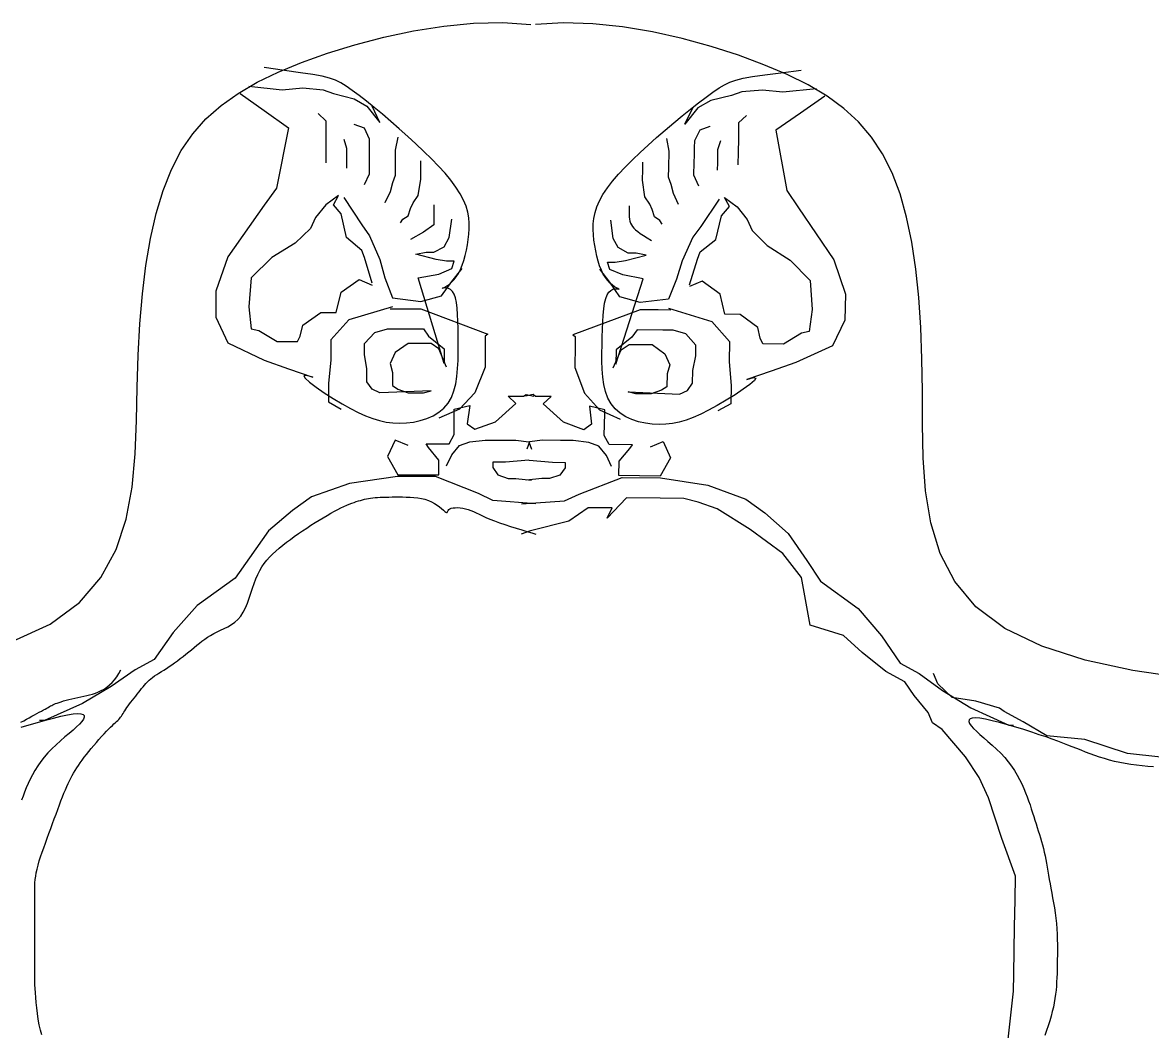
# Model space of a CAD drawing. Extents: x 438 to 4679, y 3545 to 7651.
# Drawn here: x 1458.9 to 1635.9, y 6205.3 to 6363.3 of the extents above; entities that cross this region are included whole.
import ezdxf

# ---------------------------------------------------------------- set-up
doc = ezdxf.new("R2010")
doc.units = 0
doc.header["$MEASUREMENT"] = 0
for name, color, linetype in [('3', 3, 'CONTINUOUS'), ('4', 4, 'CONTINUOUS'), ('7', 7, 'CONTINUOUS')]:
    doc.layers.add(name, color=color, linetype=linetype)

# ---------------------------------------------------------------- blocks, each defined once
blk = doc.blocks.new('风筝-01')
at = {"layer": '3'}
for points in [[(6.05, 7.0898), (6.0404, 7.0937), (6.0372, 7.0927), (6.0392, 7.0878), (6.0455, 7.0798), (6.055, 7.0698), (6.0666, 7.0585), (6.0794, 7.0469), (6.0923, 7.036), (6.1044, 7.0263), (6.1158, 7.0181), (6.1264, 7.0114), (6.1366, 7.0059), (6.1464, 7.0018), (6.1561, 6.9989), (6.1657, 6.9972), (6.1754, 6.9966), (6.1854, 6.9972), (6.1954, 6.9989), (6.2053, 7.0019), (6.2148, 7.0061), (6.2238, 7.0117), (6.232, 7.0188), (6.2393, 7.0273), (6.2454, 7.0374), (6.2502, 7.0491), (6.2538, 7.0622), (6.2564, 7.0765), (6.2582, 7.0917), (6.2592, 7.1075), (6.2598, 7.1238), (6.2599, 7.1403), (6.26, 7.1568), (6.26, 7.173), (6.2599, 7.1887), (6.2597, 7.2037), (6.2592, 7.2176), (6.2586, 7.2303), (6.2575, 7.2416), (6.2561, 7.2511), (6.2541, 7.2587), (6.2517, 7.2643), (6.249, 7.2679), (6.246, 7.2701), (6.2432, 7.2711), (6.2406, 7.2713), (6.2386, 7.271), (6.2372, 7.2706), (6.2367, 7.2704), (6.2372, 7.2707), (6.2386, 7.2716), (6.2408, 7.2731), (6.2436, 7.2755), (6.2468, 7.2786), (6.2502, 7.2827), (6.2537, 7.2877), (6.2571, 7.2937), (6.2602, 7.3008), (6.2631, 7.3088), (6.2657, 7.3176), (6.268, 7.3272), (6.27, 7.3373), (6.2718, 7.3477), (6.2733, 7.3585), (6.2746, 7.3694), (6.2755, 7.3803), (6.276, 7.3913), (6.276, 7.4025), (6.2753, 7.4138), (6.2738, 7.4254), (6.2713, 7.4374), (6.2677, 7.4497), (6.2629, 7.4626), (6.2568, 7.476), (6.2494, 7.4898), (6.241, 7.504), (6.2315, 7.5186), (6.2213, 7.5335), (6.2104, 7.5486), (6.199, 7.5638), (6.1871, 7.5791), (6.175, 7.5943), (6.1627, 7.6093), (6.1506, 7.6239), (6.1388, 7.6377), (6.1274, 7.6505), (6.1168, 7.6622), (6.1069, 7.6724), (6.0982, 7.681), (6.0904, 7.6878), (6.0828, 7.6931), (6.0742, 7.6973), (6.0637, 7.701), (6.0501, 7.7046), (6.0323, 7.7084), (6.0094, 7.713), (5.9801, 7.7189)], [(6.6768, 7.0856), (6.6864, 7.0893), (6.6897, 7.0883), (6.6876, 7.0834), (6.6812, 7.0755), (6.6715, 7.0656), (6.6597, 7.0545), (6.6468, 7.0431), (6.6338, 7.0323), (6.6215, 7.0228), (6.6101, 7.0148), (6.5993, 7.0082), (6.5891, 7.0029), (6.5792, 6.9989), (6.5695, 6.9961), (6.5599, 6.9945), (6.5501, 6.9941), (6.5402, 6.9948), (6.5302, 6.9967), (6.5204, 6.9997), (6.5109, 7.0041), (6.502, 7.0098), (6.4939, 7.017), (6.4867, 7.0256), (6.4807, 7.0358), (6.4761, 7.0476), (6.4726, 7.0607), (6.4702, 7.075), (6.4687, 7.0902), (6.4678, 7.1061), (6.4675, 7.1224), (6.4675, 7.1389), (6.4677, 7.1554), (6.468, 7.1716), (6.4683, 7.1873), (6.4687, 7.2022), (6.4693, 7.2162), (6.4702, 7.2289), (6.4713, 7.2401), (6.4729, 7.2497), (6.4749, 7.2572), (6.4774, 7.2627), (6.4803, 7.2664), (6.4832, 7.2685), (6.486, 7.2695), (6.4886, 7.2696), (6.4907, 7.2693), (6.4921, 7.2689), (6.4926, 7.2687), (6.4921, 7.269), (6.4907, 7.2699), (6.4885, 7.2715), (6.4857, 7.2738), (6.4826, 7.277), (6.4792, 7.2811), (6.4758, 7.2862), (6.4725, 7.2922), (6.4695, 7.2993), (6.4667, 7.3074), (6.4642, 7.3163), (6.462, 7.3259), (6.4601, 7.336), (6.4585, 7.3465), (6.4571, 7.3573), (6.456, 7.3682), (6.4552, 7.3791), (6.4549, 7.3901), (6.455, 7.4013), (6.4559, 7.4126), (6.4576, 7.4242), (6.4602, 7.4361), (6.464, 7.4484), (6.469, 7.4612), (6.4753, 7.4745), (6.4828, 7.4882), (6.4914, 7.5024), (6.501, 7.5168), (6.5115, 7.5316), (6.5226, 7.5465), (6.5343, 7.5615), (6.5463, 7.5766), (6.5587, 7.5917), (6.5711, 7.6066), (6.5834, 7.6209), (6.5954, 7.6346), (6.6069, 7.6473), (6.6178, 7.6588), (6.6277, 7.6689), (6.6366, 7.6774), (6.6445, 7.684), (6.6522, 7.6892), (6.6608, 7.6934), (6.6713, 7.6969), (6.685, 7.7003), (6.7028, 7.7039), (6.7258, 7.7082), (6.7552, 7.7136)], [(5.9451, 7.6664), (5.9801, 7.6315), (6.0151, 7.5965), (5.9976, 7.4742), (5.9801, 7.4393), (5.9276, 7.3345), (5.9101, 7.2646), (5.9101, 7.2121), (5.9276, 7.1597), (5.9801, 7.1248), (6.0151, 7.1073), (6.05, 7.0898)], [(5.9576, 7.681), (6.0058, 7.6736), (6.0355, 7.6773), (6.0652, 7.6736), (6.08, 7.6662), (6.1097, 7.6551), (6.1282, 7.6403), (6.1468, 7.6069), (6.1357, 7.6403)], [(6.7772, 7.6755), (6.7288, 7.6687), (6.6992, 7.6728), (6.6695, 7.6695), (6.6546, 7.6623), (6.6247, 7.6516), (6.606, 7.637), (6.587, 7.6039), (6.5986, 7.6371)], [(6.7895, 7.6607), (6.754, 7.6263), (6.7186, 7.5918), (6.7344, 7.4693), (6.7514, 7.4341), (6.8025, 7.3286), (6.8191, 7.2584), (6.8184, 7.206), (6.8002, 7.1538), (6.7472, 7.1196), (6.712, 7.1026), (6.6768, 7.0856)], [(6.0578, 7.6254), (6.0689, 7.6106), (6.0689, 7.5921), (6.0689, 7.5773), (6.0689, 7.5513), (6.0689, 7.5254)], [(6.6763, 7.6213), (6.6649, 7.6066), (6.6647, 7.5881), (6.6645, 7.5733), (6.6641, 7.5473), (6.6638, 7.5214)], [(6.1245, 7.481), (6.1319, 7.5032), (6.1319, 7.5291), (6.1319, 7.5439), (6.1319, 7.5588), (6.1319, 7.5736), (6.1245, 7.5958), (6.1097, 7.6032), (6.1097, 7.6032)], [(6.6075, 7.4777), (6.6004, 7.5), (6.6008, 7.526), (6.601, 7.5408), (6.6012, 7.5556), (6.6014, 7.5704), (6.6091, 7.5925), (6.624, 7.5997), (6.624, 7.5997)], [(6.0949, 7.5736), (6.0986, 7.5551), (6.0986, 7.5291), (6.0986, 7.5143)], [(6.1728, 7.5773), (6.169, 7.5513), (6.169, 7.518), (6.169, 7.4995), (6.1653, 7.4847), (6.1616, 7.4661), (6.1542, 7.4439), (6.1542, 7.4439)], [(6.5606, 7.5747), (6.564, 7.5487), (6.5635, 7.5153), (6.5633, 7.4968), (6.5668, 7.482), (6.5703, 7.4634), (6.5774, 7.4411), (6.5774, 7.4411)], [(6.6385, 7.5699), (6.6345, 7.5514), (6.6342, 7.5255), (6.634, 7.5107)], [(6.1765, 7.4032), (6.1802, 7.4106), (6.1876, 7.418), (6.1913, 7.4328), (6.195, 7.4439), (6.2024, 7.4587), (6.2061, 7.4921), (6.2061, 7.5143), (6.2061, 7.5291)], [(6.5546, 7.4006), (6.551, 7.4081), (6.5436, 7.4156), (6.5401, 7.4304), (6.5366, 7.4416), (6.5294, 7.4565), (6.5261, 7.4899), (6.5264, 7.5121), (6.5266, 7.527)], [(6.1357, 7.2809), (6.1245, 7.3328), (6.1208, 7.3476), (6.0986, 7.3735), (6.0911, 7.4217), (6.08, 7.4402), (6.0874, 7.4587), (6.0689, 7.4402), (6.0541, 7.4143), (6.0466, 7.392), (6.0244, 7.3624), (5.991, 7.3328), (5.9613, 7.292), (5.9576, 7.2327), (5.9613, 7.1883), (5.9724, 7.1846), (5.9984, 7.1624), (6.0281, 7.1624), (6.0318, 7.1735), (6.0355, 7.1957), (6.0615, 7.2216), (6.0837, 7.2216), (6.0911, 7.2624), (6.1171, 7.2883), (6.1357, 7.2772)], [(6.0949, 7.455), (6.1208, 7.3995), (6.1319, 7.3772), (6.1468, 7.3291), (6.1542, 7.292), (6.1653, 7.2513), (6.2061, 7.2439), (6.2358, 7.255), (6.2506, 7.2846), (6.2655, 7.3105)], [(6.5937, 7.2778), (6.6056, 7.3295), (6.6095, 7.3443), (6.6321, 7.3699), (6.6401, 7.418), (6.6515, 7.4364), (6.6443, 7.455), (6.6626, 7.4362), (6.6771, 7.4101), (6.6842, 7.3877), (6.7061, 7.3578), (6.7391, 7.3277), (6.7682, 7.2866), (6.7711, 7.2273), (6.7668, 7.1829), (6.7556, 7.1793), (6.7294, 7.1574), (6.6997, 7.1578), (6.6961, 7.169), (6.6927, 7.1913), (6.6671, 7.2175), (6.6449, 7.2178), (6.638, 7.2587), (6.6124, 7.285), (6.5937, 7.2741)], [(6.2247, 7.4402), (6.2247, 7.4217), (6.2247, 7.3995), (6.2098, 7.3846), (6.1913, 7.3698)], [(6.6369, 7.4514), (6.6102, 7.3962), (6.5987, 7.3741), (6.5832, 7.3261), (6.5753, 7.2892), (6.5637, 7.2486), (6.5228, 7.2417), (6.4932, 7.2532), (6.4788, 7.2831), (6.4643, 7.3092)], [(6.5069, 7.4383), (6.5068, 7.4317), (6.5067, 7.4257), (6.5068, 7.4203), (6.507, 7.4154), (6.5074, 7.4109), (6.508, 7.4068), (6.5089, 7.4029), (6.51, 7.3994), (6.5116, 7.3959), (6.5135, 7.3926), (6.516, 7.3891), (6.5191, 7.3856), (6.5229, 7.3817), (6.5275, 7.3775), (6.5329, 7.3728), (6.5393, 7.3675)], [(6.2395, 7.1179), (6.2024, 7.292), (6.2321, 7.2994), (6.2506, 7.3105), (6.2544, 7.3254), (6.2432, 7.3254), (6.2284, 7.3291), (6.1987, 7.3402), (6.2136, 7.3439), (6.2247, 7.3439), (6.2395, 7.355), (6.2469, 7.3735), (6.2506, 7.4106)], [(6.4877, 7.1162), (6.5271, 7.2898), (6.4975, 7.2976), (6.4791, 7.309), (6.4756, 7.3239), (6.4868, 7.3237), (6.5016, 7.3272), (6.5315, 7.3379), (6.5167, 7.3418), (6.5056, 7.342), (6.4909, 7.3533), (6.4837, 7.3719), (6.4805, 7.409)], [(6.1653, 7.2327), (6.1023, 7.2068), (6.0763, 7.1661), (6.0763, 7.1253), (6.0726, 7.0771), (6.0726, 7.0401), (6.0911, 7.0253)], [(6.1616, 7.229), (6.1802, 7.229), (6.2061, 7.229), (6.3026, 7.1772), (6.2989, 7.1735), (6.2989, 7.1549), (6.2989, 7.1105), (6.284, 7.0586), (6.2618, 7.0253), (6.2321, 7.0068)], [(6.5671, 7.2263), (6.5485, 7.2266), (6.5226, 7.2269), (6.4254, 7.1763), (6.4291, 7.1726), (6.4288, 7.1541), (6.4282, 7.1096), (6.4424, 7.0576), (6.4642, 7.0239), (6.4936, 7.005)], [(6.5634, 7.2301), (6.6261, 7.2033), (6.6515, 7.1622), (6.651, 7.1214), (6.654, 7.0732), (6.6535, 7.0362), (6.6348, 7.0216)], [(6.2432, 7.1105), (6.2321, 7.1475), (6.221, 7.1587), (6.1876, 7.1587), (6.169, 7.1401), (6.1616, 7.1179), (6.1653, 7.0994), (6.1653, 7.0734), (6.1728, 7.066), (6.1876, 7.0586), (6.2098, 7.0586), (6.221, 7.0623), (6.1468, 7.0586), (6.1357, 7.066), (6.1282, 7.0809), (6.1282, 7.1068), (6.1245, 7.1364), (6.1245, 7.1587), (6.1394, 7.1809), (6.1579, 7.1883), (6.1728, 7.1883), (6.2098, 7.1883), (6.2173, 7.1735), (6.2395, 7.1475), (6.2395, 7.1179)], [(6.4839, 7.1089), (6.4955, 7.1458), (6.5068, 7.1567), (6.5401, 7.1563), (6.5584, 7.1375), (6.5656, 7.1152), (6.5616, 7.0967), (6.5613, 7.0708), (6.5537, 7.0635), (6.5388, 7.0563), (6.5165, 7.0566), (6.5055, 7.0604), (6.5796, 7.0557), (6.5908, 7.063), (6.5984, 7.0777), (6.5988, 7.1036), (6.6029, 7.1332), (6.6032, 7.1554), (6.5887, 7.1778), (6.5702, 7.1855), (6.5554, 7.1857), (6.5183, 7.1862), (6.5107, 7.1715), (6.4881, 7.1459), (6.4877, 7.1162)], [(6.1876, 6.9512), (6.169, 6.9623), (6.1579, 6.929), (6.1728, 6.8919), (6.2024, 6.8919), (6.2321, 6.8919), (6.2321, 6.9216), (6.2173, 6.9475), (6.2136, 6.9549), (6.2469, 6.9549), (6.2544, 6.9734), (6.2544, 7.0179), (6.2544, 7.0253), (6.2766, 7.0327), (6.2729, 6.9956), (6.284, 6.9845), (6.3137, 6.9994), (6.3434, 7.0364), (6.3323, 7.0512), (6.3545, 7.0512), (6.3582, 7.0549), (6.3693, 7.0512)], [(6.5374, 6.9488), (6.556, 6.9597), (6.5667, 6.9262), (6.5514, 6.8894), (6.5217, 6.8898), (6.492, 6.8902), (6.4924, 6.9198), (6.5076, 6.9455), (6.5114, 6.9529), (6.4781, 6.9533), (6.4709, 6.972), (6.4715, 7.0164), (6.4716, 7.0238), (6.4494, 7.0315), (6.4526, 6.9944), (6.4414, 6.9835), (6.4119, 6.9987), (6.3827, 7.0361), (6.394, 7.0508), (6.3718, 7.0511), (6.3681, 7.0549), (6.357, 7.0513)], [(6.2432, 6.9104), (6.2506, 6.9327), (6.2618, 6.9512), (6.2766, 6.9586), (6.2989, 6.9623), (6.3174, 6.9623), (6.3434, 6.9623), (6.3619, 6.9586), (6.3656, 6.9438)], [(6.4812, 6.9088), (6.474, 6.9312), (6.4632, 6.9498), (6.4484, 6.9574), (6.4262, 6.9614), (6.4077, 6.9617), (6.3817, 6.962), (6.3631, 6.9586), (6.3592, 6.9438)], [(6.3619, 6.9216), (6.3285, 6.9178), (6.31, 6.9178), (6.31, 6.9178), (6.31, 6.9067), (6.3174, 6.8919), (6.3323, 6.8845), (6.3434, 6.8845), (6.3656, 6.8808)], [(6.3626, 6.9215), (6.396, 6.9174), (6.4145, 6.9171), (6.4145, 6.9171), (6.4144, 6.906), (6.4067, 6.8913), (6.3918, 6.8841), (6.3807, 6.8843), (6.3584, 6.8809)], [(6.3719, 6.8331), (6.3099, 6.8399), (6.2892, 6.8537), (6.2273, 6.8881), (6.1722, 6.8881), (6.1033, 6.8743), (6.0482, 6.8468), (6.0207, 6.8193), (5.9862, 6.778), (5.9587, 6.723), (5.938, 6.6817), (5.8829, 6.6267), (5.8485, 6.5717), (5.821, 6.5167), (5.7934, 6.4961), (5.759, 6.4617), (5.7177, 6.4273), (5.6626, 6.3929)], [(6.3515, 6.8332), (6.4136, 6.8392), (6.4344, 6.8527), (6.4968, 6.8863), (6.5519, 6.8855), (6.6206, 6.8708), (6.6753, 6.8426), (6.7025, 6.8147), (6.7363, 6.773), (6.7631, 6.7176), (6.7832, 6.676), (6.8376, 6.6203), (6.8713, 6.5648), (6.8981, 6.5094), (6.9253, 6.4884), (6.9593, 6.4536), (7.0002, 6.4186), (7.0548, 6.3835)], [(5.6589, 5.7544), (5.6569, 5.7643), (5.6552, 5.7751), (5.6538, 5.7863), (5.6526, 5.7978), (5.6516, 5.8092), (5.6508, 5.8203), (5.6502, 5.8308), (5.6497, 5.8403), (5.6493, 5.8488), (5.649, 5.8564), (5.6488, 5.8633), (5.6487, 5.8699), (5.6486, 5.8763), (5.6486, 5.8829), (5.6486, 5.8899), (5.6486, 5.8977), (5.6486, 5.9063), (5.6486, 5.9157), (5.6486, 5.9256), (5.6486, 5.9359), (5.6486, 5.9464), (5.6486, 5.9568), (5.6486, 5.967), (5.6486, 5.9768), (5.6486, 5.9859), (5.6486, 5.9945), (5.6486, 6.0025), (5.6486, 6.0101), (5.6486, 6.0174), (5.6486, 6.0243), (5.6486, 6.031), (5.6486, 6.0375), (5.6486, 6.0439), (5.6486, 6.0503), (5.6487, 6.0567), (5.649, 6.0632), (5.6494, 6.0698), (5.65, 6.0767), (5.6509, 6.0838), (5.652, 6.0914), (5.6534, 6.0993), (5.6552, 6.1077), (5.6571, 6.1163), (5.6593, 6.1253), (5.6617, 6.1346), (5.6641, 6.1441), (5.6666, 6.1538), (5.6692, 6.1636), (5.6718, 6.1735), (5.6744, 6.1835), (5.6769, 6.1933), (5.6794, 6.203), (5.6818, 6.2124), (5.6842, 6.2215), (5.6865, 6.2301), (5.6887, 6.2381), (5.6908, 6.2455), (5.6929, 6.2524), (5.6948, 6.2588), (5.6968, 6.2648), (5.6987, 6.2704), (5.7007, 6.2758), (5.7027, 6.2811), (5.7048, 6.2862), (5.707, 6.2914), (5.7093, 6.2966), (5.7118, 6.3018), (5.7144, 6.3072), (5.7172, 6.3126), (5.7201, 6.3182), (5.7233, 6.3239), (5.7266, 6.3298), (5.7301, 6.3359), (5.7338, 6.3421), (5.7376, 6.3483), (5.7414, 6.3544), (5.7451, 6.3603), (5.7487, 6.3659), (5.7521, 6.371), (5.7553, 6.3757), (5.7582, 6.3796), (5.7607, 6.3831), (5.763, 6.3861), (5.765, 6.3887), (5.7669, 6.391), (5.7685, 6.3932), (5.77, 6.3953), (5.7714, 6.3974), (5.7726, 6.3996), (5.7738, 6.402), (5.7749, 6.4044), (5.7761, 6.407), (5.7773, 6.4098), (5.7786, 6.4127), (5.7801, 6.4159), (5.7817, 6.4192), (5.7835, 6.4227), (5.7855, 6.4265), (5.7876, 6.4303), (5.7899, 6.4343), (5.7921, 6.4383), (5.7944, 6.4423), (5.7967, 6.4462), (5.7989, 6.4502), (5.801, 6.454), (5.803, 6.4577), (5.8051, 6.4613), (5.8071, 6.4648), (5.8092, 6.4682), (5.8113, 6.4714), (5.8136, 6.4746), (5.8161, 6.4777), (5.8188, 6.4806), (5.8217, 6.4835), (5.8248, 6.4864), (5.828, 6.4893), (5.8315, 6.4924), (5.835, 6.4955), (5.8387, 6.4988), (5.8426, 6.5023), (5.8465, 6.5061), (5.8505, 6.5101), (5.8546, 6.5143), (5.8587, 6.5187), (5.8628, 6.5231), (5.8669, 6.5277), (5.8709, 6.5322), (5.8749, 6.5367), (5.8787, 6.5412), (5.8825, 6.5456), (5.8863, 6.55), (5.8901, 6.5542), (5.8941, 6.5582), (5.8982, 6.5621), (5.9025, 6.5659), (5.907, 6.5694), (5.9119, 6.5728), (5.917, 6.5761), (5.9222, 6.5795), (5.9274, 6.5833), (5.9325, 6.5876), (5.9374, 6.5925), (5.9419, 6.5982), (5.9461, 6.6049), (5.9497, 6.6128), (5.9529, 6.6216), (5.9557, 6.6311), (5.9583, 6.6411), (5.9607, 6.6512), (5.963, 6.6614), (5.9654, 6.6712), (5.9679, 6.6806), (5.9706, 6.6893), (5.9735, 6.6973), (5.9767, 6.7047), (5.9801, 6.7117), (5.9838, 6.7183), (5.9877, 6.7246), (5.992, 6.7307), (5.9966, 6.7368), (6.0015, 6.7428), (6.0066, 6.7488), (6.012, 6.7548), (6.0177, 6.7607), (6.0234, 6.7666), (6.0293, 6.7724), (6.0353, 6.7781), (6.0413, 6.7838), (6.0473, 6.7893), (6.0533, 6.7947), (6.0592, 6.7999), (6.065, 6.8048), (6.0706, 6.8095), (6.076, 6.8139), (6.0812, 6.8179), (6.0861, 6.8216), (6.0907, 6.8248), (6.0949, 6.8277), (6.099, 6.8302), (6.1027, 6.8323), (6.1063, 6.8343), (6.1097, 6.8359), (6.1129, 6.8374), (6.1159, 6.8388), (6.1189, 6.84), (6.1218, 6.8411), (6.1247, 6.8422), (6.1275, 6.8431), (6.1305, 6.8439), (6.1335, 6.8446), (6.1367, 6.8452), (6.14, 6.8457), (6.1436, 6.846), (6.1473, 6.8463), (6.1513, 6.8465), (6.1555, 6.8467), (6.1599, 6.8467), (6.1646, 6.8468), (6.1694, 6.8468), (6.1745, 6.8468), (6.1797, 6.8468), (6.1851, 6.8467), (6.1906, 6.8464), (6.1961, 6.8459), (6.2016, 6.8451), (6.2069, 6.8439), (6.212, 6.8422), (6.2169, 6.8399), (6.2215, 6.8371), (6.2257, 6.8338), (6.2296, 6.8302), (6.233, 6.8266), (6.236, 6.8232), (6.2386, 6.8201), (6.2406, 6.8176), (6.2422, 6.8159), (6.2432, 6.815), (6.2439, 6.815), (6.2443, 6.8156), (6.2446, 6.8167), (6.245, 6.8181), (6.2456, 6.8197), (6.2465, 6.8213), (6.2479, 6.8227), (6.2499, 6.8239), (6.2525, 6.8247), (6.2556, 6.8251), (6.259, 6.8252), (6.2626, 6.8249), (6.2665, 6.8242), (6.2704, 6.8231), (6.2743, 6.8216), (6.2782, 6.8197), (6.282, 6.8174), (6.286, 6.8147), (6.2902, 6.8118), (6.2949, 6.8086), (6.3, 6.8052), (6.3057, 6.8017), (6.3122, 6.7981), (6.3195, 6.7944), (6.3273, 6.7907), (6.3355, 6.7871), (6.3437, 6.7835), (6.3518, 6.7801), (6.3593, 6.7769), (6.3661, 6.7739), (6.3719, 6.7712)], [(7.0532, 5.7335), (7.0615, 5.8434), (7.062, 5.8778), (7.0633, 5.9741), (7.064, 6.0291), (7.0647, 6.0772), (7.045, 6.1532), (7.0255, 6.236), (7.0123, 6.2774), (6.9922, 6.319), (6.9585, 6.3744), (6.9449, 6.3884), (6.9383, 6.4091), (6.9181, 6.4438), (6.9047, 6.4715), (6.8774, 6.4925), (6.8433, 6.5308), (6.8162, 6.5656), (6.7683, 6.5868), (6.7558, 6.6833), (6.7289, 6.7318), (6.6814, 6.7806), (6.6337, 6.8225), (6.6064, 6.8366), (6.5858, 6.8438), (6.5514, 6.8443), (6.5032, 6.8449), (6.4751, 6.804), (6.4822, 6.8245), (6.4478, 6.825), (6.4199, 6.7979), (6.3645, 6.778), (6.3507, 6.7713)], [(5.6286, 6.3894), (5.6328, 6.3925), (5.6368, 6.3956), (5.6408, 6.3986), (5.6446, 6.4016), (5.6483, 6.4044), (5.6518, 6.4071), (5.6551, 6.4097), (5.6582, 6.412), (5.6611, 6.4143), (5.6637, 6.4163), (5.666, 6.4181), (5.668, 6.4197), (5.6698, 6.4212), (5.6715, 6.4225), (5.6731, 6.4237), (5.6747, 6.4249), (5.6765, 6.426), (5.6786, 6.4272), (5.6809, 6.4284), (5.6837, 6.4298), (5.6869, 6.4312), (5.6904, 6.4327), (5.6941, 6.4342), (5.6981, 6.4357), (5.7023, 6.4371), (5.7065, 6.4385), (5.7108, 6.4399), (5.7151, 6.4411), (5.7194, 6.4424), (5.7237, 6.4436), (5.7279, 6.445), (5.7322, 6.4467), (5.7364, 6.4486), (5.7405, 6.4509), (5.7446, 6.4536), (5.7487, 6.4569), (5.7527, 6.4608), (5.7565, 6.4651), (5.7602, 6.4701), (5.7637, 6.4757), (5.767, 6.4819), (5.77, 6.4886), (5.7728, 6.4961)], [(7.6548, 6.4511), (7.5923, 6.4106), (7.5437, 6.3769), (7.5157, 6.3498), (7.4259, 6.3303), (7.343, 6.3108), (7.3017, 6.3114), (7.2743, 6.3186), (7.2262, 6.3262), (7.1646, 6.3545), (7.1096, 6.3621), (7.0755, 6.3901), (7.0483, 6.4111), (7.0415, 6.4181), (7.0072, 6.4323), (6.9729, 6.4396), (6.9526, 6.4674), (6.946, 6.4881)], [(5.6626, 6.3929), (5.6557, 6.3929)], [(7.0548, 6.3835), (7.0617, 6.3834)]]:
    blk.add_lwpolyline(points, dxfattribs=at)
at = {"layer": '7'}
for points in [[(5.6171, 6.5539), (5.671, 6.5889), (5.7131, 6.6324), (5.7443, 6.6833), (5.7663, 6.7402), (5.7807, 6.8019), (5.7892, 6.867), (5.7936, 6.9342), (5.7954, 7.0021), (5.7964, 7.0694), (5.7979, 7.1351), (5.8004, 7.1984), (5.8041, 7.2592), (5.8091, 7.317), (5.8156, 7.3715), (5.8238, 7.4225), (5.8339, 7.4694), (5.8459, 7.5121), (5.8602, 7.5503), (5.8768, 7.5843), (5.8958, 7.6146), (5.9176, 7.6419), (5.9421, 7.6664), (5.9696, 7.6888), (6.0002, 7.7095), (6.034, 7.729), (6.0711, 7.7477), (6.1109, 7.7651), (6.1527, 7.7805), (6.1956, 7.7933), (6.2391, 7.8029), (6.2823, 7.8087), (6.3245, 7.81), (6.3649, 7.8062)], [(7.3061, 6.4797), (7.2342, 6.4947), (7.1652, 6.5158), (7.1024, 6.5438), (7.049, 6.5797), (7.0075, 6.6237), (6.977, 6.675), (6.9558, 6.7322), (6.9422, 6.7941), (6.9345, 6.8593), (6.9311, 6.9265), (6.9302, 6.9944), (6.9301, 7.0618), (6.9295, 7.1274), (6.9278, 7.1908), (6.925, 7.2516), (6.9207, 7.3095), (6.9149, 7.3641), (6.9074, 7.4151), (6.898, 7.4622), (6.8865, 7.5051), (6.8728, 7.5434), (6.8567, 7.5777), (6.838, 7.6083), (6.8167, 7.6358), (6.7925, 7.6607), (6.7653, 7.6834), (6.735, 7.7046), (6.7014, 7.7245), (6.6645, 7.7437), (6.625, 7.7616), (6.5834, 7.7776), (6.5407, 7.791), (6.4973, 7.8012), (6.4542, 7.8075), (6.4121, 7.8094), (6.3715, 7.8062)], [(5.629, 6.3791), (5.6405, 6.3841), (5.6524, 6.389), (5.6642, 6.3937), (5.6757, 6.398), (5.6864, 6.4016), (5.6961, 6.4045), (5.7042, 6.4063), (5.7107, 6.407), (5.7154, 6.4066), (5.7184, 6.4052), (5.72, 6.4029), (5.7202, 6.3997), (5.7191, 6.3957), (5.7168, 6.391), (5.7134, 6.3857), (5.7091, 6.3798), (5.704, 6.3735), (5.6983, 6.3667), (5.6922, 6.3595), (5.6859, 6.3519), (5.6795, 6.3439), (5.6733, 6.3357), (5.6675, 6.3272), (5.6622, 6.3185), (5.6573, 6.3097), (5.653, 6.3007), (5.649, 6.2917), (5.6454, 6.2827), (5.6422, 6.2737), (5.6392, 6.2649), (5.6365, 6.2562), (5.634, 6.2477), (5.6318, 6.2394), (5.6296, 6.2313)], [(7.2636, 6.2989), (7.2555, 6.2998), (7.2473, 6.3009), (7.2392, 6.3022), (7.2311, 6.3037), (7.2231, 6.3055), (7.2153, 6.3076), (7.2076, 6.31), (7.2002, 6.3127), (7.193, 6.3157), (7.186, 6.3188), (7.1791, 6.3221), (7.1724, 6.3255), (7.1658, 6.3289), (7.1593, 6.3325), (7.153, 6.336), (7.1466, 6.3396), (7.1399, 6.3432), (7.133, 6.347), (7.1256, 6.351), (7.1175, 6.3551), (7.1087, 6.3595), (7.0989, 6.3642), (7.0882, 6.3692), (7.0768, 6.3744), (7.065, 6.3795), (7.0532, 6.3843), (7.0417, 6.3888), (7.031, 6.3926), (7.0215, 6.3955), (7.0133, 6.3975), (7.0069, 6.3983), (7.0022, 6.398), (6.9991, 6.3966), (6.9975, 6.3943), (6.9973, 6.3911), (6.9983, 6.387), (7.0005, 6.3823), (7.0038, 6.377), (7.0081, 6.3711), (7.0131, 6.3647), (7.0187, 6.3578), (7.0247, 6.3505), (7.0309, 6.3428), (7.0372, 6.3348), (7.0432, 6.3265), (7.049, 6.3179), (7.0542, 6.3091), (7.0589, 6.3002), (7.0632, 6.2912), (7.067, 6.2821), (7.0705, 6.2731), (7.0736, 6.2641), (7.0764, 6.2552), (7.079, 6.2464), (7.0814, 6.2379), (7.0835, 6.2296), (7.0856, 6.2215), (7.0874, 6.2135), (7.0892, 6.2057), (7.0909, 6.1981), (7.0926, 6.1906), (7.0942, 6.1832), (7.0958, 6.1759), (7.0974, 6.1687), (7.099, 6.1615), (7.1006, 6.1544), (7.1021, 6.1473), (7.1035, 6.1402), (7.1048, 6.133), (7.1061, 6.1257), (7.1072, 6.1183), (7.1083, 6.1108), (7.1093, 6.1031), (7.1102, 6.0953), (7.1112, 6.0872), (7.1122, 6.0789), (7.1132, 6.0703), (7.1144, 6.0614), (7.1156, 6.0522), (7.1169, 6.0427), (7.1182, 6.0329), (7.1194, 6.0229), (7.1207, 6.0127), (7.1218, 6.0023), (7.1228, 5.9917), (7.1236, 5.981), (7.1242, 5.9702), (7.1247, 5.9594), (7.1249, 5.9486), (7.125, 5.9379), (7.1251, 5.9273), (7.125, 5.917), (7.1249, 5.907), (7.1248, 5.8973), (7.1247, 5.8881), (7.1245, 5.8792), (7.1243, 5.8705), (7.124, 5.8621), (7.1236, 5.8537), (7.1231, 5.8454), (7.1224, 5.8371), (7.1216, 5.8286), (7.1205, 5.8199), (7.1192, 5.811), (7.1176, 5.8019), (7.1159, 5.7925), (7.114, 5.783), (7.1118, 5.7733), (7.1094, 5.7633), (7.1068, 5.7531)]]:
    blk.add_lwpolyline(points, dxfattribs=at)
blk = doc.blocks.new('风筝6')
at = {"layer": '3', "xscale": 43.42158268029161, "yscale": 30.8572590910693, "zscale": 43.42158268029161}
blk.add_blockref('风筝-01', (-113.843, -21.489), dxfattribs=at)

msp = doc.modelspace()

# ---------------------------------------------------------------- block references
at = {"layer": '4', "xscale": 2.5, "yscale": 2.5, "zscale": 2.5}
msp.add_blockref('风筝6', (1132.2, 5814.54), dxfattribs=at)

doc.saveas('drawing.dxf')
